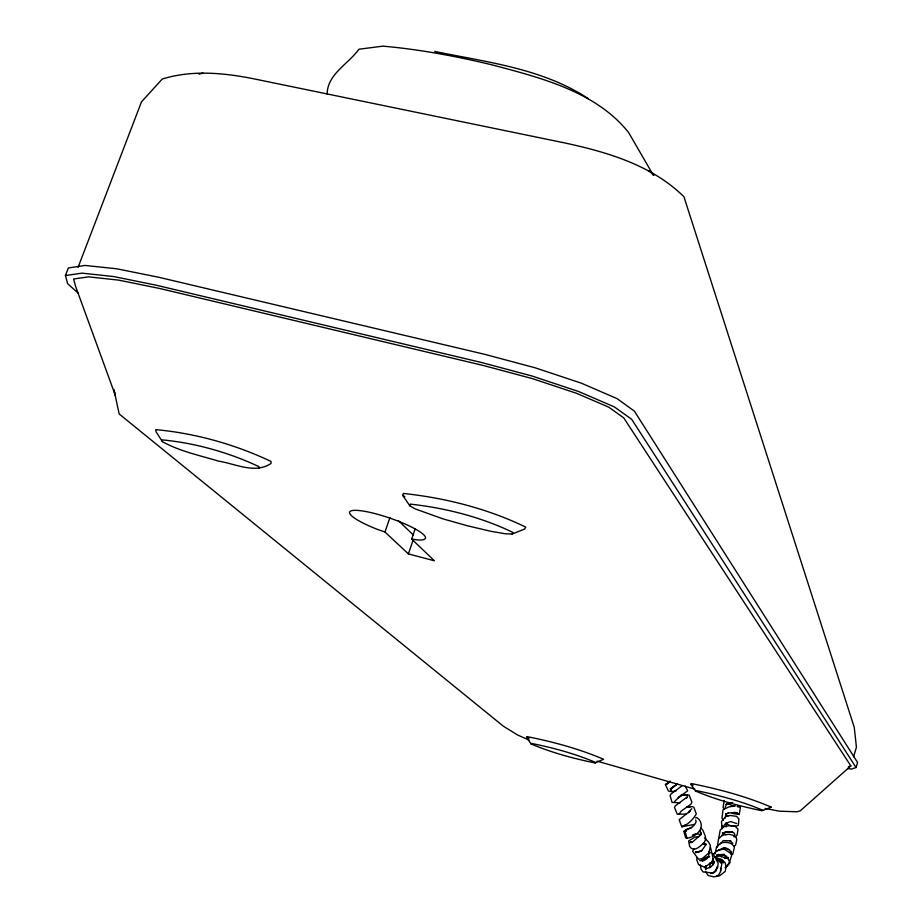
<?xml version="1.0" encoding="UTF-8"?>
<svg xmlns="http://www.w3.org/2000/svg" width="923" height="923" viewBox="0 0 923 923"><rect width="100%" height="100%" fill="white"/><g stroke="black" fill="none" stroke-linecap="round" stroke-linejoin="round"><path stroke-width="1.38" d="M258.982 468.376L258.982 466.669C228.766 452.443 195.284 442.994 162.067 439.867L162.39 441.656C179.858 451.359 199.795 455.431 218.763 461.188C235.792 463.819 254.713 474.237 271.004 463.496L271.062 461.454C235.157 444.436 195.238 433.199 155.699 429.645L156.102 431.802L162.39 441.656M726.216 826.858L726.447 822.878M731.028 853.763L731.281 851.329M327.157 94.065C327.284 74.175 348.421 63.964 358.932 49.219L382.86 46.15A285.472 76.344 17.8 0 1 492.536 64.979C541.028 77.913 595.981 91.539 628.621 132.554L653.449 175.393M724.197 800.449L723.078 807.267L724.174 809.309M717.321 847.141L718.509 838.926L722.686 834.888L729.32 834.323L733.185 835.292L736.242 837.588L736.773 839.78L735.573 845.18L733.67 846.379M718.809 837.772L720.252 829.962L723.92 826.777L728.639 825.785L734.812 825.9L738.008 829.212L737.131 834.992L735.977 836.284L733.97 836.676M715.187 853.798L716.433 847.256L720.701 843.08C725.513 841.638 732.239 842.007 734.373 847.349L732.747 854.317M725.27 818.09L725.963 814.409L728.455 812.886M709.533 867.585L710.225 863.951L713.86 861.321M671.067 789.13L670.733 790.63L671.563 788.357L676.894 784.215L670.179 788.957L677.263 784.169M702.484 861.101L703.095 858.667L704.087 857.998L701.768 860.282L703.095 858.667L707.33 856.821L709.706 856.89M697.2 857.444L696.68 859.498L698.492 864.528L704.595 867.262L711.483 862.497L713.214 858.828L710.537 847.429M402.751 495.409L403.339 493.447C445.209 497.889 487.829 508.688 525.764 527.137L524.656 528.994L512.219 534.048L505.469 533.806L490.748 531.279L467.523 525.81L443.028 518.888L414.981 508.827L409.743 505.735L402.751 495.409L404.828 496.655M853.579 756.768L856.429 747.249L854.26 727.359L683.931 196.737C651.834 165.159 607.449 152.145 564.588 142.903L253.398 78.732C223.504 72.79 191.742 69.825 162.206 79.066L141.473 101.865L78.063 267.37M847.522 768.513L851.606 769.078L856.071 767.521L857.571 762.467L634.378 411.116L617.083 398.632L581.478 383.218L535.005 367.758L484.806 354.351L158.918 277.304L116.771 268.789L84.974 265.443L68.337 267.958L65.429 275.55L67.679 283.753L78.443 293.352M409.743 505.735L410.262 504.108C445.44 507.985 481.183 517.076 513.107 532.513L512.219 534.048M411.67 539.055L417.265 539.92A40.093 7.442 19 0 0 406.962 524.864A40.093 7.442 19 0 0 352.574 510.5A40.093 7.442 19 0 0 377.68 529.467L384.96 531.994L408.381 553.881L434.364 560.78L411.67 539.055L415.281 528.579M408.381 553.881L413.181 539.932M384.96 531.994L389.933 517.653M725.12 807.29L727.174 803.241M723.297 826.558L725.478 823.604L730.578 821.539L736.739 823.558M686.689 798.187L687.208 797.034M729.274 863.063L731.985 854.329L725.086 849.61L722.871 849.218L716.617 850.833L713.525 854.248M721.636 836.134L723.021 833.769L725.605 832.142L732.654 831.935L725.028 831.923L731.777 831.761L734.327 833.204L734.893 834.992M694.35 848.549L692.596 851.329L698.607 859.244L702.057 858.702L709.152 852.737L710.422 845.387L708.506 841.961L704.549 838.015M674.655 801.441L679.501 796.711L682.605 794.645L678.209 797.784L687.67 790.78L685.178 786.015M706.395 844.164L701.918 850.302L700.142 851.352M692.135 842.422L689.85 842.422L692.135 842.422L700.811 834.715L700.072 835.511L700.822 833.008L700.084 830.942L701.088 833.4M679.051 813.971L681.359 810.994L690.819 804.291L691.915 802.225L689.158 795.061L684.462 795.211M720.586 843.853L723.182 840.611L730.831 840.865L729.955 840.784L732.827 843.368M726.02 867.308L729.758 862.728L728.362 858.955L718.394 855.471L714.714 857.04M688.662 812.736L690.266 810.856L679.178 819.705L681.774 826.766C688.12 824.677 692.988 819.486 696.3 813.971L693.865 807.302L692.631 806.644L686.7 806.898M726.332 866.443L729.758 862.728L725.086 867.655M689.296 811.282L691.777 808.71M695.527 817.87L696.738 817.547L699.092 819.439C705.807 828.531 695.388 837.288 686.943 838.199L685.662 837.749L683.897 831.438C688.258 828.416 694.281 827.573 696.184 821.655L695.63 819.982M526.572 737.258L527.252 736.658C553.223 741.815 579.206 748.888 603.596 759.26L595.047 762.94C573.275 758.533 551.539 752.591 531.048 743.95L526.572 737.258L528.994 738.481M529.11 740.131L517.515 734.95L503.358 726.205L119.182 413.977L113.956 389.771L115.306 395.24L75.49 286.072L73.609 278.988L88.643 276.854L118.802 280.142L159.714 288.495L483.964 365.646L532.652 378.695L576.656 393.336L608.707 407.147L623.752 417.888L850.844 765.905L800.264 810.821L797.16 811.779L779.3 811.179L765.109 808.456M531.048 743.95L531.636 743.453C553.454 747.838 575.26 753.791 595.773 762.479L595.047 762.94M683.897 831.438L686.712 829.212L691.719 827.735M715.787 857.121L720.794 854.652L724.567 854.467L716.767 854.871L724.013 855.01L728.051 858.402M687.52 796.745L675.405 805.767L674.482 807.429L677.217 814.155L686.054 814.132M682.109 785.773L671.067 793.965L670.11 795.522L672.036 802.387L680.101 802.802M670.086 781.031L665.414 784.619L668.448 791.046L671.402 791.622L675.913 791.011M685.247 824.943L681.774 826.766L694.408 824.401M716.548 851.098L723.194 848.064L726.378 848.133L729.966 850.371L730.843 853.994M700.107 851.444L701.838 850.568L695.434 852.633L699.253 851.883L695.538 851.733M667.571 783.558L665.414 784.619L668.656 783.027M703.43 859.705L707.641 857.779M690.762 784.158L691.881 783.65C718.821 789.177 745.888 796.261 771.178 807.117L762.017 810.752C739.438 806.044 716.79 800.091 695.55 791.046L690.762 784.158L693.023 785.335M695.55 791.046L696.507 790.642C719.132 795.326 741.85 801.302 763.113 810.394M692.4 835.119L696.057 833.711L701.122 834.542M848.283 766.817L850.844 765.905M769.851 807.556L771.178 807.117M709.349 863.224L714.552 861.597M198.999 74.14L202.956 73.079M725.79 804.383L732.712 802.549M710.583 873.493L713.71 872.766L716.063 870.908L716.848 866.962M724.486 858.252L728.374 857.525M699.299 836.434L694.731 837.196L688.616 841.003L689.689 846.483C694.165 853.187 700.545 845.653 704.364 842.434L705.76 838.776L705.091 835.546L702.888 830.308L701.042 828.173M735.331 805.871L728.709 806.956L723.021 809.771L721.959 818.078L723.297 820.339M65.429 275.55L82.032 273.139L113.817 276.565L155.975 285.149L481.968 362.612L532.19 376.065L578.698 391.537L614.349 406.905L631.69 419.319L856.071 767.521M687.358 806.944L690.427 806.61L687.808 806.91M684.578 795.222L687.312 794.968L680.736 795.291M727.889 813.025L735.446 812.39L737.939 813.694L737.269 812.713M686.25 830.562L684.958 830.919M699.657 860.64L703.58 860.663L706.268 859.186L708.576 856.521L709.337 851.606M739.485 806.587L737.2 806.529L740.454 806.864L739.3 814.513L731.731 813.336M716.975 875.5L719.502 875.869L725.27 871.358L726.02 866.962L725.236 862.901L721.89 859.532L715.313 857.421L723.124 862.786L715.313 857.421M703.038 844.164L705.172 844.568M434.733 51.446C487.009 62.222 542.666 68.475 588.251 98.646M597.089 761.14L694.834 789.107M733.947 806.333L727.739 803.61M722.709 855.021L726.851 856.336M724.047 847.925L728.778 849.552M686.481 831.127L684.866 830.562L686.943 838.199M727.878 816.128L725.686 815.055L726.643 815.851L725.64 813.625M725.57 823.178C729.158 825.647 734.223 827.435 738.365 825.347L738.919 819.013L736.589 816.336L729.966 815.482L725.72 816.555L721.417 821.632L722.259 828.658M703.695 842.941L705.599 844.153M723.124 833.031L725.882 834.842M708.437 851.375L710.468 852.898M648.592 170.617L653.934 175.243M718.59 854.398L721.348 856.856M714.31 856.74L721.798 863.882L720.355 871.947L718.059 876.031L713.929 876.85L708.195 875.546L705.518 871.358M398.344 520.56L413.481 535.155M721.336 859.74L722.94 861.367M704.999 866.685L706.591 868.578L710.491 867.297L714.217 863.167L712.729 858.586M691.039 841.764L691.581 842.434M704.687 867.078L705.957 869.362L705.576 865.67M712.937 853.51L718.198 863.213L717.563 867.678L714.956 871.231L712.694 872.973L703.072 871.947L701.053 869.178L700.315 865.024M712.533 862.301L713.283 864.828M722.467 832.765L723.055 834.992M722.34 825.566L722.444 827.919M720.621 868.301L720.725 870.977"/></g></svg>
